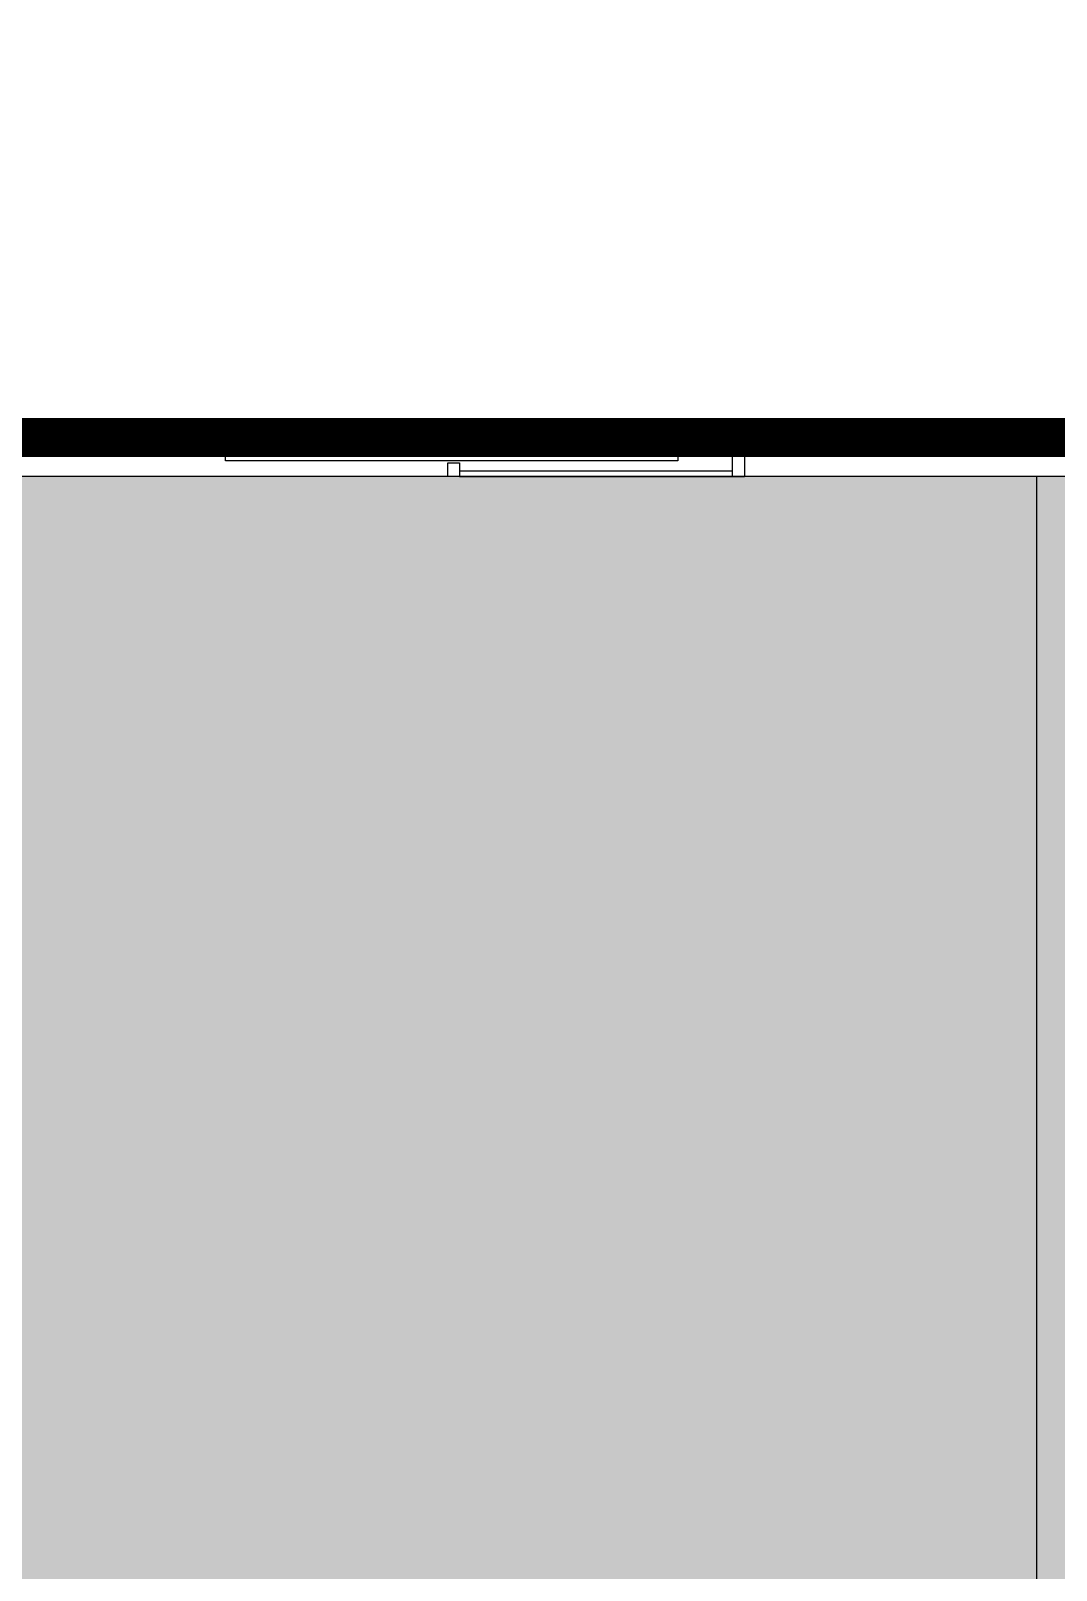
# Model space of a CAD drawing. Header units: millimetres. Extents: x 1710 to 94914, y 1329 to 63037.
# Drawn here: x 34051 to 36681, y 25889 to 29838 of the extents above; entities that cross this region are included whole.
import ezdxf

# ---------------------------------------------------------------- set-up
doc = ezdxf.new("R2010")
doc.units = ezdxf.units.MM
doc.header["$LTSCALE"] = 120
for name, color, linetype in [('6구역', 51, 'Continuous'), ('ARCH', 9, 'Continuous'), ('공사제외', 5, 'Continuous')]:
    doc.layers.add(name, color=color, linetype=linetype)

msp = doc.modelspace()

# ---------------------------------------------------------------- hatches: boundary and pattern name
at = {"layer": '공사제외', "linetype": 'Continuous'}
msp.add_hatch(color=253, dxfattribs=at).paths.add_polyline_path([(29881.3, 15782.9), (37839, 13368.2), (44770.1, 27040), (40481.3, 28562.8), (40462.9, 28694.2), (33086.3, 28694.2), (33086.3, 29394.2), (29881.3, 29394.2)])

# ---------------------------------------------------------------- linework, layer by layer
at = {"layer": '6구역', "linetype": 'Continuous', "const_width": 100, "elevation": 0}
msp.add_lwpolyline([(25778.8, 44357), (23571.3, 44357), (23571.3, 28344.1), (29881.3, 28344.3), (29881.3, 29394.2), (33086.3, 29394.2), (33086.3, 28794.2), (40481.3, 28794.2), (40481.3, 28562.8), (44815.8, 27130.2), (45367.1, 28216.9), (47646.4, 27639), (50928.6, 27153), (53956.4, 27051.3)], dxfattribs=at)
at = {"layer": 'ARCH', "color": 9}
for p, q in [((35120.4, 28759.2, 0), (35120.4, 28794.2, 0)), ((35120.4, 28794.2, 0), (35150.4, 28794.2, 0)), ((35150.4, 28794.2, 0), (35150.4, 28759.2, 0)), ((35150.4, 28794.2, 0), (35881.3, 28794.2, 0)), ((35851.3, 28694.2, 0), (35851.3, 28794.2, 0)), ((35851.3, 28794.2, 0), (35881.3, 28794.2, 0)), ((39881.3, 28794.2, 0), (35881.3, 28794.2, 0)), ((35881.3, 28794.2, 0), (35881.3, 28694.2, 0)), ((34550.4, 28734.2, 0), (34550.4, 28754.2, 0)), ((34550.4, 28754.2, 0), (35710.4, 28754.2, 0)), ((35150.4, 28759.2, 0), (35120.4, 28759.2, 0)), ((35150.4, 28779.2, 0), (35851.3, 28779.2, 0)), ((35710.4, 28754.2, 0), (35710.4, 28734.2, 0)), ((35710.4, 28734.2, 0), (34550.4, 28734.2, 0)), ((35120.4, 28694.2, 0), (35120.4, 28729.2, 0)), ((35120.4, 28729.2, 0), (35150.4, 28729.2, 0)), ((35150.4, 28729.2, 0), (35150.4, 28694.2, 0)), ((35150.4, 28709.2, 0), (35851.3, 28709.2, 0)), ((35150.4, 28694.2, 0), (35120.4, 28694.2, 0)), ((35150.4, 28694.2, 0), (35881.3, 28694.2, 0)), ((35881.3, 28694.2, 0), (35851.3, 28694.2, 0)), ((36631.3, 28694.2, 0), (35881.3, 28694.2, 0)), ((36631.3, 18744.2, 0), (36631.3, 28694.2, 0))]:
    msp.add_line(p, q, dxfattribs=at)
at = {"layer": '공사제외', "linetype": 'Continuous', "elevation": 0}
msp.add_lwpolyline([(29881.3, 15782.9), (37839, 13368.2), (44770.1, 27040), (40481.3, 28562.8), (40462.9, 28694.2), (33086.3, 28694.2), (33086.3, 29394.2), (29881.3, 29394.2), (29881.3, 15782.9)], dxfattribs=at)

doc.saveas('drawing.dxf')
